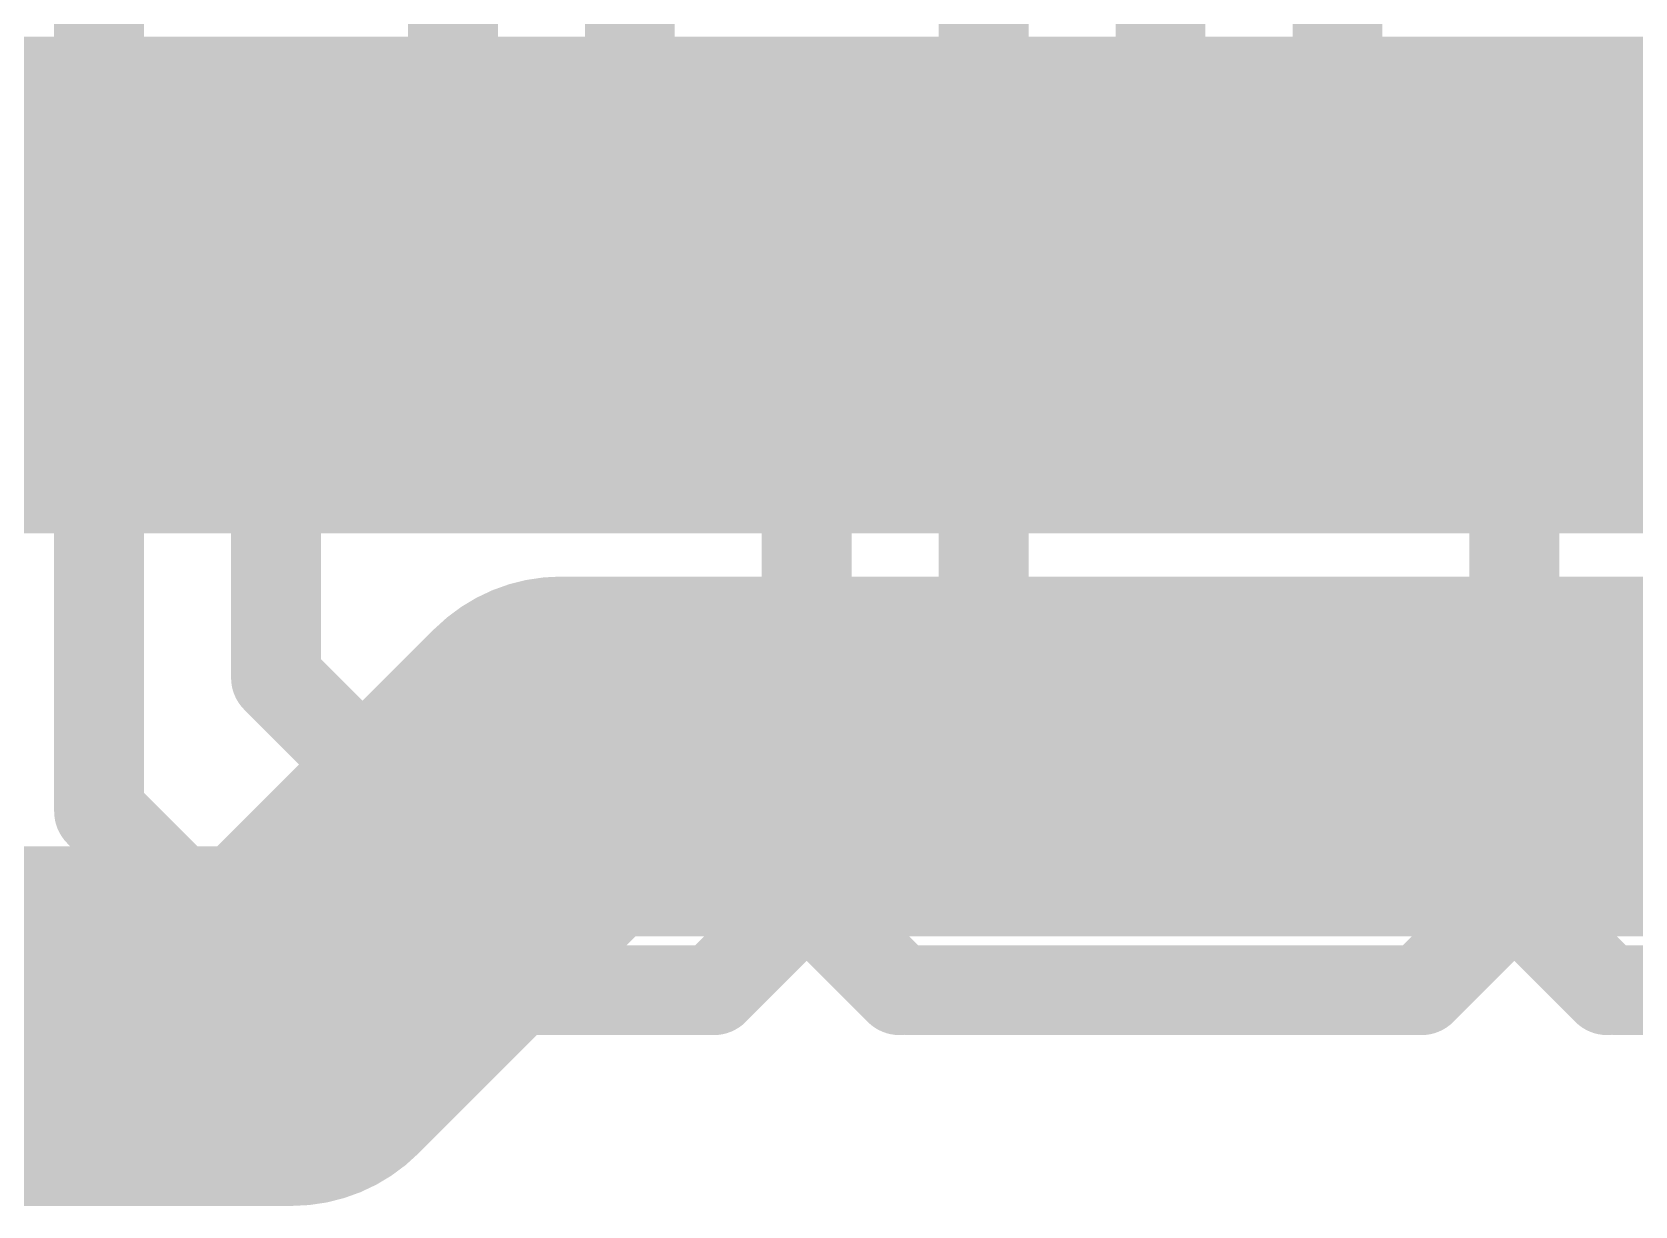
# Model space of a CAD drawing. Header units: millimetres. Extents: x -0.14 to 1.19, y -0.12 to 0.99.
# Drawn here: x 0.2827 to 0.461, y 0.092 to 0.2226 of the extents above; entities that cross this region are included whole.
import ezdxf

# ---------------------------------------------------------------- set-up
doc = ezdxf.new("R2010")
doc.units = ezdxf.units.MM
doc.header["$MEASUREMENT"] = 0
for name, color, linetype in [('BottomLayer', 5, 'Continuous'), ('TopLayer', 1, 'Continuous'), ('TopPaste', 8, 'Continuous'), ('TopSolder', 216, 'Continuous'), ('ViaHoleLayer', 16, 'Continuous')]:
    doc.layers.add(name, color=color, linetype=linetype)

# ---------------------------------------------------------------- blocks, each defined once
blk = doc.blocks.new('AFC07_S32FCA_00__18')
at = {"layer": 'TopLayer'}
for points in [[(-0.2716534, 0.06633865), (-0.2598424, 0.06633865), (-0.2598424, 0.01909455), (-0.2716534, 0.01909455)], [(-0.2519684, 0.06633865), (-0.2401574, 0.06633865), (-0.2401574, 0.01909455), (-0.2519684, 0.01909455)], [(-0.2322833, 0.06633865), (-0.2204723, 0.06633865), (-0.2204723, 0.01909455), (-0.2322833, 0.01909455)], [(-0.2125983, 0.06633865), (-0.2007873, 0.06633865), (-0.2007873, 0.01909455), (-0.2125983, 0.01909455)], [(-0.1929133, 0.06633865), (-0.1811023, 0.06633865), (-0.1811023, 0.01909455), (-0.1929133, 0.01909455)], [(-0.1732282, 0.06633865), (-0.1614172, 0.06633865), (-0.1614172, 0.01909455), (-0.1732282, 0.01909455)], [(-0.1535432, 0.06633865), (-0.1417322, 0.06633865), (-0.1417322, 0.01909455), (-0.1535432, 0.01909455)], [(-0.1338581, 0.06633865), (-0.1220471, 0.06633865), (-0.1220471, 0.01909455), (-0.1338581, 0.01909455)], [(-0.1141731, 0.06633865), (-0.1023621, 0.06633865), (-0.1023621, 0.01909455), (-0.1141731, 0.01909455)]]:
    blk.add_hatch(color=1, dxfattribs=at).paths.add_polyline_path(points)
at = {"layer": 'TopPaste'}
for points in [[(-0.2716534, 0.06633865), (-0.2598424, 0.06633865), (-0.2598424, 0.01909455), (-0.2716534, 0.01909455)], [(-0.2519684, 0.06633865), (-0.2401574, 0.06633865), (-0.2401574, 0.01909455), (-0.2519684, 0.01909455)], [(-0.2322833, 0.06633865), (-0.2204723, 0.06633865), (-0.2204723, 0.01909455), (-0.2322833, 0.01909455)], [(-0.2125983, 0.06633865), (-0.2007873, 0.06633865), (-0.2007873, 0.01909455), (-0.2125983, 0.01909455)], [(-0.1929133, 0.06633865), (-0.1811023, 0.06633865), (-0.1811023, 0.01909455), (-0.1929133, 0.01909455)], [(-0.1732282, 0.06633865), (-0.1614172, 0.06633865), (-0.1614172, 0.01909455), (-0.1732282, 0.01909455)], [(-0.1535432, 0.06633865), (-0.1417322, 0.06633865), (-0.1417322, 0.01909455), (-0.1535432, 0.01909455)], [(-0.1338581, 0.06633865), (-0.1220471, 0.06633865), (-0.1220471, 0.01909455), (-0.1338581, 0.01909455)], [(-0.1141731, 0.06633865), (-0.1023621, 0.06633865), (-0.1023621, 0.01909455), (-0.1141731, 0.01909455)]]:
    blk.add_hatch(color=8, dxfattribs=at).paths.add_polyline_path(points)
at = {"layer": 'TopSolder'}
for points in [[(-0.2756534, 0.07033865), (-0.2558424, 0.07033865), (-0.2558424, 0.01509455), (-0.2756534, 0.01509455)], [(-0.2559684, 0.07033865), (-0.2361574, 0.07033865), (-0.2361574, 0.01509455), (-0.2559684, 0.01509455)], [(-0.2362833, 0.07033865), (-0.2164723, 0.07033865), (-0.2164723, 0.01509455), (-0.2362833, 0.01509455)], [(-0.2165983, 0.07033865), (-0.1967873, 0.07033865), (-0.1967873, 0.01509455), (-0.2165983, 0.01509455)], [(-0.1969133, 0.07033865), (-0.1771023, 0.07033865), (-0.1771023, 0.01509455), (-0.1969133, 0.01509455)], [(-0.1772282, 0.07033865), (-0.1574172, 0.07033865), (-0.1574172, 0.01509455), (-0.1772282, 0.01509455)], [(-0.1575432, 0.07033865), (-0.1377322, 0.07033865), (-0.1377322, 0.01509455), (-0.1575432, 0.01509455)], [(-0.1378581, 0.07033865), (-0.1180471, 0.07033865), (-0.1180471, 0.01509455), (-0.1378581, 0.01509455)], [(-0.1181731, 0.07033865), (-0.0983621, 0.07033865), (-0.0983621, 0.01509455), (-0.1181731, 0.01509455)], [(-0.0984881, 0.07033865), (-0.0786771, 0.07033865), (-0.0786771, 0.01509455), (-0.0984881, 0.01509455)]]:
    blk.add_hatch(color=216, dxfattribs=at).paths.add_polyline_path(points)

msp = doc.modelspace()

# ---------------------------------------------------------------- hatches: boundary and pattern name
at = {"layer": 'BottomLayer'}
h = msp.add_hatch(color=5, dxfattribs=at)
edge = h.paths.add_edge_path()
edge.add_arc((0.3415591, 0.142), 0.011811, 0, 360)
h = msp.add_hatch(color=5, dxfattribs=at)
edge = h.paths.add_edge_path()
edge.add_arc((0.4202993, 0.142), 0.011811, 0, 360)
at = {"layer": 'TopLayer'}
h = msp.add_hatch(color=1, dxfattribs=at)
edge = h.paths.add_edge_path()
edge.add_arc((0.3415591, 0.142), 0.011811, 0, 360)
h = msp.add_hatch(color=1, dxfattribs=at)
edge = h.paths.add_edge_path()
edge.add_arc((0.4202993, 0.142), 0.011811, 0, 360)
at = {"layer": 'ViaHoleLayer'}
h = msp.add_hatch(color=16, dxfattribs=at)
edge = h.paths.add_edge_path()
edge.add_arc((0.3415591, 0.142), 0.0059055, 0, 360)
h = msp.add_hatch(color=16, dxfattribs=at)
edge = h.paths.add_edge_path()
edge.add_arc((0.4202993, 0.142), 0.0059055, 0, 360)

# ---------------------------------------------------------------- linework, layer by layer
at = {"layer": 'BottomLayer', "const_width": 0.04}
for points in [[(0.3115591, 0.112), (0.3415591, 0.142)], [(0.3415591, 0.142), (0.4202993, 0.142)], [(0.4202993, 0.142), (0.4990394, 0.142)], [(0.096, 0.112), (0.3115591, 0.112)]]:
    msp.add_lwpolyline(points, dxfattribs=at)
at = {"layer": 'BottomLayer', "const_width": 0.02}
for points in [[(0.3315591, 0.142, 1), (0.3515591, 0.142, 1)], [(0.3315591, 0.142, 1), (0.3515591, 0.142, 1)], [(0.4102993, 0.142, 1), (0.4302993, 0.142, 1)], [(0.4102993, 0.142, 1), (0.4302993, 0.142, 1)], [(0.3015591, 0.112, 1), (0.3215591, 0.112, 1)], [(0.3015591, 0.112, 1), (0.3215591, 0.112, 1)]]:
    msp.add_lwpolyline(points, format="xyb", close=True, dxfattribs=at)
at = {"layer": 'TopLayer', "const_width": 0.01}
for points in [[(0.408252, 0.1944331), (0.408252, 0.277252)], [(0.3295119, 0.1944331), (0.3295119, 0.2514882)], [(0.4279371, 0.2264022), (0.4486185, 0.2470836)], [(0.2901418, 0.2258582), (0.3, 0.2357164)], [(0.3491969, 0.1944331), (0.3491969, 0.2321969)], [(0.388567, 0.1944331), (0.388567, 0.2280551)], [(0.2901418, 0.1944331), (0.2901418, 0.2258582)], [(0.4279371, 0.1944331), (0.4279371, 0.2264022)], [(0.2901418, 0.1358583), (0.2901418, 0.1944331)], [(0.3098268, 0.1507323), (0.3098268, 0.1944331)], [(0.3688819, 0.1263229), (0.3688819, 0.1944331)], [(0.388567, 0.1507323), (0.388567, 0.1944331)], [(0.4476221, 0.1263229), (0.4476221, 0.1944331)], [(0.3098268, 0.1507323), (0.3185591, 0.142)], [(0.388567, 0.1507323), (0.3972993, 0.142)], [(0.3185591, 0.142), (0.3415591, 0.142)], [(0.3972993, 0.142), (0.4202993, 0.142)], [(0.2901418, 0.1358583), (0.3100001, 0.116)], [(0.3585591, 0.116), (0.368882, 0.1263229)], [(0.3688819, 0.1263229), (0.368882, 0.1263229)], [(0.368882, 0.1263229), (0.3792048, 0.116)], [(0.4372992, 0.116), (0.4476221, 0.1263229)], [(0.4476221, 0.1263229), (0.457945, 0.116)], [(0.3100001, 0.116), (0.3585591, 0.116)], [(0.3802992, 0.116), (0.4372992, 0.116)], [(0.4590394, 0.116), (0.5160394, 0.116)]]:
    msp.add_lwpolyline(points, dxfattribs=at)
at = {"layer": 'TopLayer', "const_width": 0.005}
for points in [[(0.2876418, 0.2258582, 1), (0.2926418, 0.2258582, 1)], [(0.2876418, 0.2258582, 1), (0.2926418, 0.2258582, 1)], [(0.4254371, 0.2264022, 1), (0.4304371, 0.2264022, 1)], [(0.4254371, 0.2264022, 1), (0.4304371, 0.2264022, 1)], [(0.2876418, 0.1944331, 1), (0.2926418, 0.1944331, 1)], [(0.2876418, 0.1944331, 1), (0.2926418, 0.1944331, 1)], [(0.3073268, 0.1944331, 1), (0.3123268, 0.1944331, 1)], [(0.3270119, 0.1944331, 1), (0.3320119, 0.1944331, 1)], [(0.3466969, 0.1944331, 1), (0.3516969, 0.1944331, 1)], [(0.3663819, 0.1944331, 1), (0.3713819, 0.1944331, 1)], [(0.386067, 0.1944331, 1), (0.391067, 0.1944331, 1)], [(0.386067, 0.1944331, 1), (0.391067, 0.1944331, 1)], [(0.405752, 0.1944331, 1), (0.410752, 0.1944331, 1)], [(0.4254371, 0.1944331, 1), (0.4304371, 0.1944331, 1)], [(0.4451221, 0.1944331, 1), (0.4501221, 0.1944331, 1)], [(0.3073268, 0.1507323, 1), (0.3123268, 0.1507323, 1)], [(0.3073268, 0.1507323, 1), (0.3123268, 0.1507323, 1)], [(0.386067, 0.1507323, 1), (0.391067, 0.1507323, 1)], [(0.386067, 0.1507323, 1), (0.391067, 0.1507323, 1)], [(0.3160591, 0.142, 1), (0.3210591, 0.142, 1)], [(0.3160591, 0.142, 1), (0.3210591, 0.142, 1)], [(0.3390591, 0.142, 1), (0.3440591, 0.142, 1)], [(0.3947993, 0.142, 1), (0.3997993, 0.142, 1)], [(0.3947993, 0.142, 1), (0.3997993, 0.142, 1)], [(0.4177993, 0.142, 1), (0.4227993, 0.142, 1)], [(0.2876418, 0.1358583, 1), (0.2926418, 0.1358583, 1)], [(0.2876418, 0.1358583, 1), (0.2926418, 0.1358583, 1)], [(0.3663819, 0.1263229, 1), (0.3713819, 0.1263229, 1)], [(0.3663819, 0.1263229, 1), (0.3713819, 0.1263229, 1)], [(0.366382, 0.1263229, 1), (0.371382, 0.1263229, 1)], [(0.366382, 0.1263229, 1), (0.371382, 0.1263229, 1)], [(0.366382, 0.1263229, 1), (0.371382, 0.1263229, 1)], [(0.4451221, 0.1263229, 1), (0.4501221, 0.1263229, 1)], [(0.4451221, 0.1263229, 1), (0.4501221, 0.1263229, 1)], [(0.4451221, 0.1263229, 1), (0.4501221, 0.1263229, 1)], [(0.3075001, 0.116, 1), (0.3125001, 0.116, 1)], [(0.3075001, 0.116, 1), (0.3125001, 0.116, 1)], [(0.3560591, 0.116, 1), (0.3610591, 0.116, 1)], [(0.3560591, 0.116, 1), (0.3610591, 0.116, 1)], [(0.3767048, 0.116, 1), (0.3817048, 0.116, 1)], [(0.3777992, 0.116, 1), (0.3827992, 0.116, 1)], [(0.4347992, 0.116, 1), (0.4397992, 0.116, 1)], [(0.4347992, 0.116, 1), (0.4397992, 0.116, 1)], [(0.455445, 0.116, 1), (0.460445, 0.116, 1)], [(0.4565394, 0.116, 1), (0.4615394, 0.116, 1)]]:
    msp.add_lwpolyline(points, format="xyb", close=True, dxfattribs=at)

# ---------------------------------------------------------------- block references
msp.add_blockref('AFC07_S32FCA_00__18', (0.5558897, 0.1517165))

doc.saveas('drawing.dxf')
